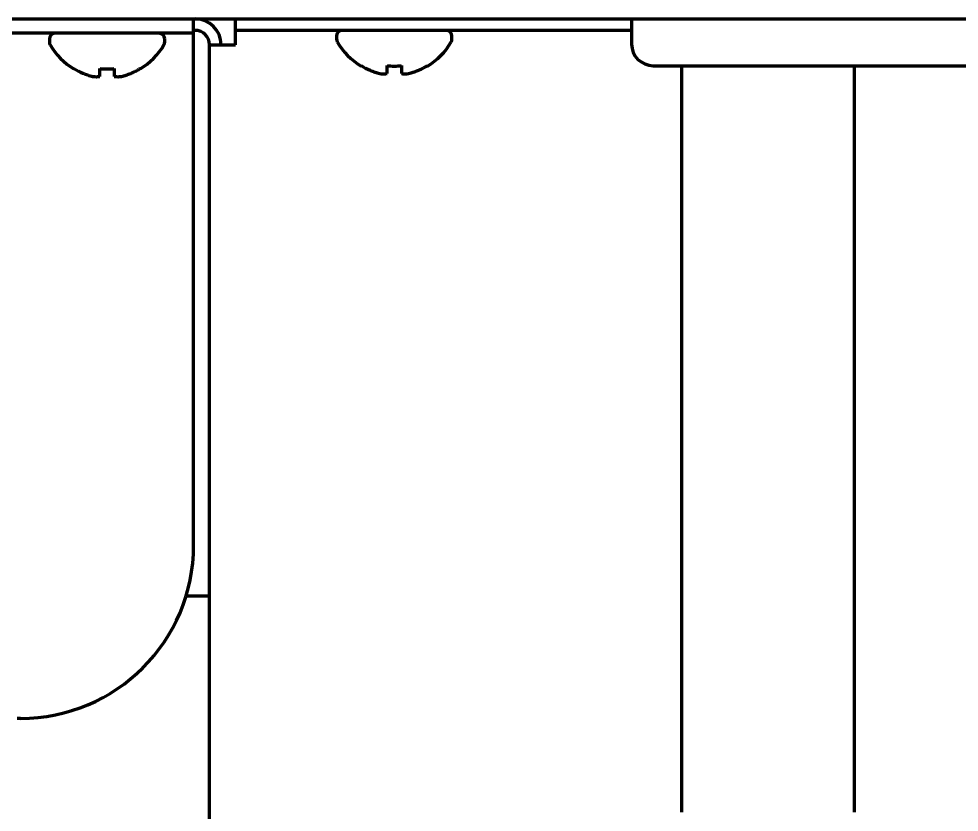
# Model space of a CAD drawing. Header units: inches. Extents: x -2405 to 7588, y 441 to 5654.
# Drawn here: x 7369.9 to 7435, y 2380.1 to 2435.1 of the extents above; entities that cross this region are included whole.
import ezdxf

# ---------------------------------------------------------------- set-up
doc = ezdxf.new("R2010")
doc.units = ezdxf.units.IN

msp = doc.modelspace()

# ---------------------------------------------------------------- linework, layer by layer
at = {"linetype": 'Continuous', "lineweight": 70}
for p, q in [((6666.079, 2435.128), (7544.079, 2435.128)), ((7381.979, 2434.128), (7381.979, 2435.128)), ((7384.879, 2434.328), (7384.879, 2435.128)), ((7412.329, 2435.128), (7412.329, 2433.378)), ((7377.979, 2434.128), (7294.472, 2434.128)), ((7381.979, 2434.128), (7377.979, 2434.128)), ((7382.079, 2434.328), (7381.979, 2434.328)), ((7381.979, 2433.128), (7381.979, 2434.128)), ((7387.179, 2434.328), (7384.879, 2434.328)), ((7384.879, 2433.328), (7384.879, 2434.328)), ((7412.33, 2434.328), (7387.179, 2434.328)), ((7371.979, 2433.728), (7371.979, 2433.528)), ((7379.979, 2433.528), (7379.979, 2433.728)), ((7383.079, 2433.328), (7384.879, 2433.328)), ((7383.079, 2362.361), (7383.079, 2433.328)), ((7391.879, 2433.928), (7391.879, 2433.728)), ((7399.879, 2433.728), (7399.879, 2433.928)), ((7381.979, 2398.628), (7381.979, 2433.128)), ((7373.679, 2431.65), (7373.679, 2431.683)), ((7378.279, 2431.683), (7378.279, 2431.65)), ((7393.579, 2431.85), (7393.579, 2431.883)), ((7398.179, 2431.883), (7398.179, 2431.85)), ((7413.829, 2431.878), (7436.329, 2431.878)), ((7415.779, 2431.878), (7415.779, 2380.129)), ((7427.779, 2380.129), (7427.779, 2431.878)), ((7381.456, 2395.128), (7383.073, 2395.128)), ((7369.979, 2386.628), (7369.748, 2386.628))]:
    msp.add_line(p, q, dxfattribs=at)
for centre, radius, start, end in [((7382.079, 2433.328), 1.8, 0, 90), ((7372.379, 2433.728), 0.4, 90, 180), ((7379.579, 2433.728), 0.4, 0, 90), ((7382.079, 2433.328), 1, 0, 90), ((7392.279, 2433.928), 0.4, 90, 180), ((7399.479, 2433.928), 0.4, 0, 90), ((7372.379, 2433.528), 0.4, 180, 210.30118), ((7376.178, 2435.748), 4.8, 210.30118, 238.62729), ((7375.78, 2435.748), 4.8, 301.37271, 329.69882), ((7379.579, 2433.528), 0.4, 329.69882, 0), ((7392.279, 2433.728), 0.4, 180, 210.30118), ((7396.078, 2435.948), 4.8, 210.30118, 238.62729), ((7395.68, 2435.948), 4.8, 301.37271, 329.69882), ((7399.479, 2433.728), 0.4, 329.69882, 0), ((7413.829, 2433.378), 1.5, 180, 270), ((7369.979, 2398.628), 12, 270, 0)]:
    msp.add_arc(centre, radius, start, end, dxfattribs=at)
for points in [[(7373.679, 2431.683), (7373.882, 2431.558), (7374.092, 2431.451), (7374.417, 2431.313), (7374.527, 2431.271), (7374.75, 2431.195), (7374.864, 2431.162), (7374.979, 2431.132)], [(7376.479, 2431.683), (7376.479, 2431.558), (7376.479, 2431.451), (7376.479, 2431.313), (7376.479, 2431.271), (7376.479, 2431.195), (7376.479, 2431.162), (7376.479, 2431.132)], [(7393.579, 2431.883), (7393.782, 2431.758), (7393.992, 2431.651), (7394.317, 2431.513), (7394.427, 2431.471), (7394.65, 2431.395), (7394.764, 2431.362), (7394.879, 2431.332)], [(7396.379, 2431.883), (7396.379, 2431.758), (7396.379, 2431.651), (7396.379, 2431.513), (7396.379, 2431.471), (7396.379, 2431.395), (7396.379, 2431.362), (7396.379, 2431.332)]]:
    msp.add_open_spline(points, degree=3, knots=[0, 0, 0, 0, 0.5, 0.5, 0.75, 0.75, 1, 1, 1, 1], dxfattribs=at)
for points in [[(7375.479, 2431.132), (7375.479, 2431.146), (7375.479, 2431.176), (7375.479, 2431.226), (7375.479, 2431.283), (7375.479, 2431.344), (7375.479, 2431.41), (7375.479, 2431.485), (7375.479, 2431.572), (7375.479, 2431.644), (7375.479, 2431.683)], [(7375.479, 2431.683), (7375.646, 2431.661), (7375.979, 2431.639), (7376.313, 2431.661), (7376.479, 2431.683)], [(7376.979, 2431.132), (7377.034, 2431.146), (7377.142, 2431.176), (7377.303, 2431.226), (7377.462, 2431.283), (7377.618, 2431.344), (7377.769, 2431.41), (7377.926, 2431.485), (7378.092, 2431.572), (7378.215, 2431.644), (7378.279, 2431.683)], [(7394.879, 2431.332), (7394.903, 2431.329), (7394.951, 2431.324), (7395.022, 2431.319), (7395.093, 2431.316), (7395.165, 2431.316), (7395.236, 2431.319), (7395.308, 2431.324), (7395.355, 2431.329), (7395.379, 2431.332)], [(7395.379, 2431.332), (7395.379, 2431.346), (7395.379, 2431.376), (7395.379, 2431.426), (7395.379, 2431.483), (7395.379, 2431.544), (7395.379, 2431.61), (7395.379, 2431.685), (7395.379, 2431.772), (7395.379, 2431.844), (7395.379, 2431.883)], [(7395.379, 2431.883), (7395.546, 2431.861), (7395.879, 2431.839), (7396.213, 2431.861), (7396.379, 2431.883)], [(7396.379, 2431.332), (7396.405, 2431.329), (7396.457, 2431.323), (7396.53, 2431.318), (7396.602, 2431.316), (7396.672, 2431.316), (7396.741, 2431.319), (7396.81, 2431.324), (7396.856, 2431.329), (7396.879, 2431.332)], [(7396.879, 2431.332), (7396.934, 2431.346), (7397.042, 2431.376), (7397.203, 2431.426), (7397.362, 2431.483), (7397.518, 2431.544), (7397.669, 2431.61), (7397.826, 2431.685), (7397.992, 2431.772), (7398.115, 2431.844), (7398.179, 2431.883)], [(7374.979, 2431.132), (7375.003, 2431.129), (7375.051, 2431.124), (7375.122, 2431.119), (7375.193, 2431.116), (7375.265, 2431.116), (7375.336, 2431.119), (7375.408, 2431.124), (7375.455, 2431.129), (7375.479, 2431.132)], [(7376.479, 2431.132), (7376.505, 2431.129), (7376.557, 2431.123), (7376.63, 2431.118), (7376.702, 2431.116), (7376.772, 2431.116), (7376.841, 2431.119), (7376.91, 2431.124), (7376.956, 2431.129), (7376.979, 2431.132)]]:
    msp.add_open_spline(points, degree=3, dxfattribs=at)

doc.saveas('drawing.dxf')
